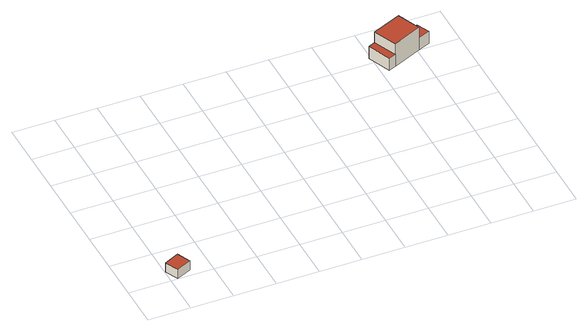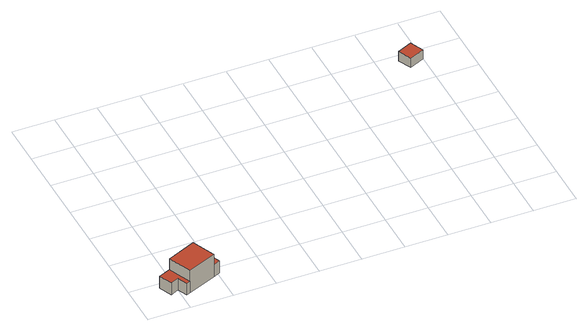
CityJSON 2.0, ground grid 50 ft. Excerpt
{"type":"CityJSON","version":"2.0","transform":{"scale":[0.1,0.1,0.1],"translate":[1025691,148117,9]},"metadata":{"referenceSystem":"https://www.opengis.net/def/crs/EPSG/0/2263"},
"CityObjects":{
"building1":{"type":"Building","attributes":{"name":"Bldg_1511004755","BIN":"4517905"},"geometry":[{"type":"MultiSurface","lod":"2","boundaries":[[[0,1,2,3]],[[4,5,6,7]],[[0,3,7,6]],[[1,0,6,5]],[[2,1,5,4]],[[3,2,4,7]]],"semantics":{"surfaces":[{"type":"RoofSurface","BIN":"4517905"},{"type":"GroundSurface"},{"type":"WallSurface"}],"values":[0,1,2,2,2,2]}}]},
"building2":{"type":"Building","attributes":{"name":"Bldg_1210002121","BIN":"4306195"},"geometry":[{"type":"MultiSurface","lod":"2","boundaries":[[[8,9,10,11]],[[12,13,14,15]],[[16,17,18,19,20,21]],[[22,23,24,25,26,27,28,29,30,31]],[[16,21,31,30]],[[17,16,30,29]],[[13,12,29,28]],[[9,8,28,27]],[[10,9,27,26]],[[11,10,26,25]],[[15,14,25,24]],[[19,18,24,23]],[[20,19,23,22]],[[21,20,22,31]],[[17,12,15,18]],[[11,14,13,8]]],"semantics":{"surfaces":[{"type":"RoofSurface","BIN":"4306195"},{"type":"GroundSurface"},{"type":"WallSurface"}],"values":[0,0,0,1,2,2,2,2,2,2,2,2,2,2,2,2]}}]}
},
"vertices":[
[182,242,136],[6,161,136],[79,2,136],[255,83,136],[79,2,11],[6,161,11],[182,242,11],[255,83,11],
[3560,2623,170],[3476,2587,170],[3593,2314,170],[3677,2350,170],[3905,2771,314],[3560,2623,314],[3677,2350,314],[4022,2498,314],[3946,2789,168],[3905,2771,168],[4022,2498,168],[4165,2559,168],[4098,2715,168],[3997,2672,168],[4098,2715,7],[4165,2559,7],[4022,2498,7],[3677,2350,7],[3593,2314,7],[3476,2587,7],[3560,2623,7],[3905,2771,7],[3946,2789,7],[3997,2672,7]
]}
